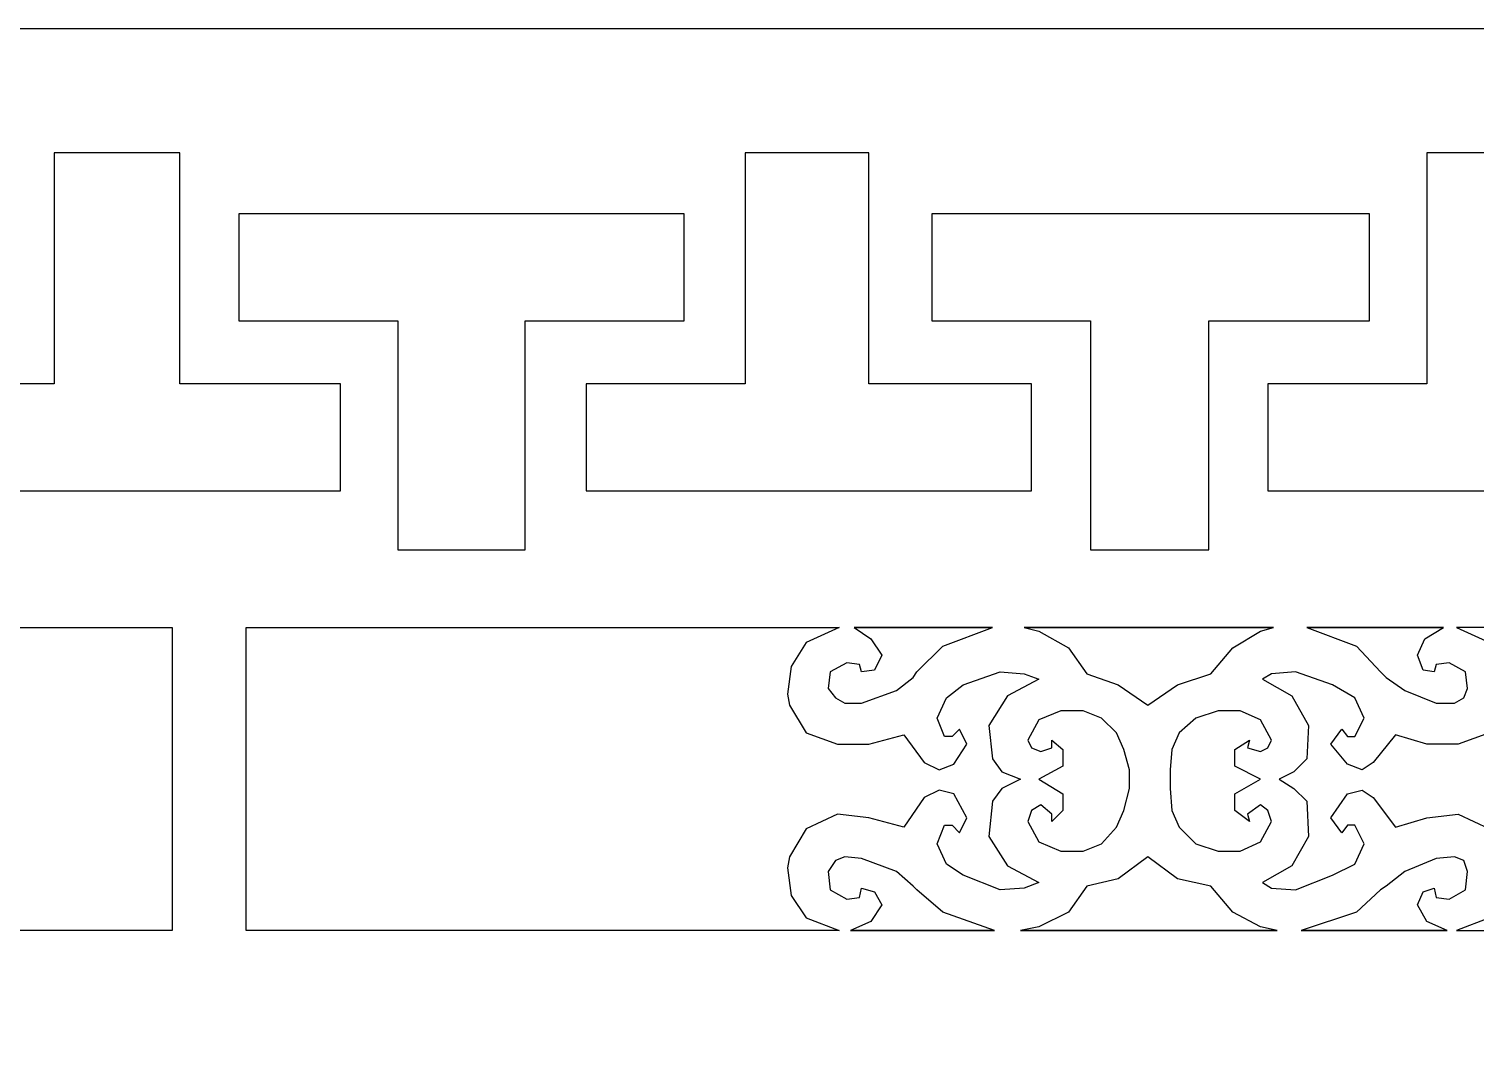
# Model space of a CAD drawing. Header units: centimetres. Extents: x -6.6 to 5.7, y -11.1 to 14.
# Drawn here: x -3.711 to 0.46, y 11.058 to 13.986 of the extents above; entities that cross this region are included whole.
import ezdxf

# ---------------------------------------------------------------- set-up
doc = ezdxf.new("R2010")
doc.units = ezdxf.units.CM
doc.header["$MEASUREMENT"] = 0

msp = doc.modelspace()

# ---------------------------------------------------------------- linework, layer by layer
at = {"color": 177}
for points, knots in [([(-6.63835, 13.98566), (-6.63835, 13.98566), (5.6716, 13.98566), (5.6716, 13.98566), (5.6716, 13.98566), (5.6716, 13.98566), (5.6716, 1.68635), (5.6716, 1.68635), (5.6716, 1.68635), (5.6716, 1.68635), (-6.63835, 1.68635), (-6.63835, 1.68635), (-6.63835, 1.68635), (-6.63835, 1.68635), (-6.63835, 13.98566), (-6.63835, 13.98566)], [0, 0, 0, 0, 0.2, 0.2, 0.2, 0.2, 0.4, 0.4, 0.4, 0.4, 0.6, 0.6, 0.6, 0.6, 1, 1, 1, 1]), ([(-3.27577, 13.6286), (-3.27577, 13.6286), (-3.27577, 12.9625), (-3.27577, 12.9625), (-3.27577, 12.9625), (-3.27577, 12.9625), (-2.81215, 12.9625), (-2.81215, 12.9625), (-2.81215, 12.9625), (-2.81215, 12.9625), (-2.81215, 12.65339), (-2.81215, 12.65339), (-2.81215, 12.65339), (-2.81215, 12.65339), (-4.10177, 12.65339), (-4.10177, 12.65339), (-4.10177, 12.65339), (-4.10177, 12.65339), (-4.10177, 12.9625), (-4.10177, 12.9625), (-4.10177, 12.9625), (-4.10177, 12.9625), (-3.63814, 12.9625), (-3.63814, 12.9625), (-3.63814, 12.9625), (-3.63814, 12.9625), (-3.63814, 13.6286), (-3.63814, 13.6286), (-3.63814, 13.6286), (-3.63814, 13.6286), (-3.27577, 13.6286), (-3.27577, 13.6286)], [0, 0, 0, 0, 0.1111111, 0.1111111, 0.1111111, 0.1111111, 0.2222222, 0.2222222, 0.2222222, 0.2222222, 0.3333333, 0.3333333, 0.3333333, 0.3333333, 0.4444444, 0.4444444, 0.4444444, 0.4444444, 0.5555556, 0.5555556, 0.5555556, 0.5555556, 0.6666667, 0.6666667, 0.6666667, 0.6666667, 0.7777778, 0.7777778, 0.7777778, 0.7777778, 1, 1, 1, 1]), ([(-1.28803, 13.6286), (-1.28803, 13.6286), (-1.28803, 12.9625), (-1.28803, 12.9625), (-1.28803, 12.9625), (-1.28803, 12.9625), (-0.81909, 12.9625), (-0.81909, 12.9625), (-0.81909, 12.9625), (-0.81909, 12.9625), (-0.81909, 12.65339), (-0.81909, 12.65339), (-0.81909, 12.65339), (-0.81909, 12.65339), (-2.10335, 12.65339), (-2.10335, 12.65339), (-2.10335, 12.65339), (-2.10335, 12.65339), (-2.10335, 12.9625), (-2.10335, 12.9625), (-2.10335, 12.9625), (-2.10335, 12.9625), (-1.64512, 12.9625), (-1.64512, 12.9625), (-1.64512, 12.9625), (-1.64512, 12.9625), (-1.64512, 13.6286), (-1.64512, 13.6286), (-1.64512, 13.6286), (-1.64512, 13.6286), (-1.28803, 13.6286), (-1.28803, 13.6286)], [0, 0, 0, 0, 0.1111111, 0.1111111, 0.1111111, 0.1111111, 0.2222222, 0.2222222, 0.2222222, 0.2222222, 0.3333333, 0.3333333, 0.3333333, 0.3333333, 0.4444444, 0.4444444, 0.4444444, 0.4444444, 0.5555556, 0.5555556, 0.5555556, 0.5555556, 0.6666667, 0.6666667, 0.6666667, 0.6666667, 0.7777778, 0.7777778, 0.7777778, 0.7777778, 1, 1, 1, 1]), ([(0.68373, 13.6286), (0.68373, 13.6286), (0.68373, 12.9625), (0.68373, 12.9625), (0.68373, 12.9625), (0.68373, 12.9625), (1.14731, 12.9625), (1.14731, 12.9625), (1.14731, 12.9625), (1.14731, 12.9625), (1.14731, 12.65339), (1.14731, 12.65339), (1.14731, 12.65339), (1.14731, 12.65339), (-0.13702, 12.65339), (-0.13702, 12.65339), (-0.13702, 12.65339), (-0.13702, 12.65339), (-0.13702, 12.9625), (-0.13702, 12.9625), (-0.13702, 12.9625), (-0.13702, 12.9625), (0.32132, 12.9625), (0.32132, 12.9625), (0.32132, 12.9625), (0.32132, 12.9625), (0.32132, 13.6286), (0.32132, 13.6286), (0.32132, 13.6286), (0.32132, 13.6286), (0.68373, 13.6286), (0.68373, 13.6286)], [0, 0, 0, 0, 0.1111111, 0.1111111, 0.1111111, 0.1111111, 0.2222222, 0.2222222, 0.2222222, 0.2222222, 0.3333333, 0.3333333, 0.3333333, 0.3333333, 0.4444444, 0.4444444, 0.4444444, 0.4444444, 0.5555556, 0.5555556, 0.5555556, 0.5555556, 0.6666667, 0.6666667, 0.6666667, 0.6666667, 0.7777778, 0.7777778, 0.7777778, 0.7777778, 1, 1, 1, 1]), ([(-2.64693, 12.4829), (-2.64693, 12.4829), (-2.64693, 13.14368), (-2.64693, 13.14368), (-2.64693, 13.14368), (-2.64693, 13.14368), (-3.10523, 13.14368), (-3.10523, 13.14368), (-3.10523, 13.14368), (-3.10523, 13.14368), (-3.10523, 13.45281), (-3.10523, 13.45281), (-3.10523, 13.45281), (-3.10523, 13.45281), (-1.82095, 13.45281), (-1.82095, 13.45281), (-1.82095, 13.45281), (-1.82095, 13.45281), (-1.82095, 13.14368), (-1.82095, 13.14368), (-1.82095, 13.14368), (-1.82095, 13.14368), (-2.27929, 13.14368), (-2.27929, 13.14368), (-2.27929, 13.14368), (-2.27929, 13.14368), (-2.27929, 12.4829), (-2.27929, 12.4829), (-2.27929, 12.4829), (-2.27929, 12.4829), (-2.64693, 12.4829), (-2.64693, 12.4829)], [0, 0, 0, 0, 0.1111111, 0.1111111, 0.1111111, 0.1111111, 0.2222222, 0.2222222, 0.2222222, 0.2222222, 0.3333333, 0.3333333, 0.3333333, 0.3333333, 0.4444444, 0.4444444, 0.4444444, 0.4444444, 0.5555556, 0.5555556, 0.5555556, 0.5555556, 0.6666667, 0.6666667, 0.6666667, 0.6666667, 0.7777778, 0.7777778, 0.7777778, 0.7777778, 1, 1, 1, 1]), ([(-0.64856, 12.4829), (-0.64856, 12.4829), (-0.64856, 13.14368), (-0.64856, 13.14368), (-0.64856, 13.14368), (-0.64856, 13.14368), (-1.10688, 13.14368), (-1.10688, 13.14368), (-1.10688, 13.14368), (-1.10688, 13.14368), (-1.10688, 13.45281), (-1.10688, 13.45281), (-1.10688, 13.45281), (-1.10688, 13.45281), (0.15611, 13.45281), (0.15611, 13.45281), (0.15611, 13.45281), (0.15611, 13.45281), (0.15611, 13.14368), (0.15611, 13.14368), (0.15611, 13.14368), (0.15611, 13.14368), (-0.30754, 13.14368), (-0.30754, 13.14368), (-0.30754, 13.14368), (-0.30754, 13.14368), (-0.30754, 12.4829), (-0.30754, 12.4829), (-0.30754, 12.4829), (-0.30754, 12.4829), (-0.64856, 12.4829), (-0.64856, 12.4829)], [0, 0, 0, 0, 0.1111111, 0.1111111, 0.1111111, 0.1111111, 0.2222222, 0.2222222, 0.2222222, 0.2222222, 0.3333333, 0.3333333, 0.3333333, 0.3333333, 0.4444444, 0.4444444, 0.4444444, 0.4444444, 0.5555556, 0.5555556, 0.5555556, 0.5555556, 0.6666667, 0.6666667, 0.6666667, 0.6666667, 0.7777778, 0.7777778, 0.7777778, 0.7777778, 1, 1, 1, 1]), ([(-3.29708, 11.38507), (-3.29708, 11.38507), (-3.29708, 12.25906), (-3.29708, 12.25906), (-3.29708, 12.25906), (-3.29708, 12.25906), (-4.90647, 12.25906), (-4.90647, 12.25906), (-4.90647, 12.25906), (-4.90647, 12.25906), (-4.90647, 10.6497), (-4.90647, 10.6497), (-4.90647, 10.6497), (-4.90647, 10.6497), (-4.03781, 10.6497), (-4.03781, 10.6497), (-4.03781, 10.6497), (-4.03781, 10.6497), (-4.03781, 11.38507), (-4.03781, 11.38507), (-4.03781, 11.38507), (-4.03781, 11.38507), (-3.29708, 11.38507), (-3.29708, 11.38507)], [0, 0, 0, 0, 0.1428571, 0.1428571, 0.1428571, 0.1428571, 0.2857143, 0.2857143, 0.2857143, 0.2857143, 0.4285714, 0.4285714, 0.4285714, 0.4285714, 0.5714286, 0.5714286, 0.5714286, 0.5714286, 0.7142857, 0.7142857, 0.7142857, 0.7142857, 1, 1, 1, 1]), ([(-1.37326, 12.25906), (-1.37326, 12.25906), (-3.08391, 12.25906), (-3.08391, 12.25906), (-3.08391, 12.25906), (-3.08391, 12.25906), (-3.08391, 11.38507), (-3.08391, 11.38507), (-3.08391, 11.38507), (-3.08391, 11.38507), (-1.37326, 11.38507), (-1.37326, 11.38507), (-1.37326, 11.38507), (-1.37326, 11.38507), (-1.46926, 11.42243), (-1.46926, 11.42243), (-1.46926, 11.42243), (-1.46926, 11.42243), (-1.51184, 11.48638), (-1.51184, 11.48638), (-1.51184, 11.48638), (-1.51184, 11.48638), (-1.52254, 11.56628), (-1.52254, 11.56628), (-1.52254, 11.56628), (-1.52254, 11.56628), (-1.51722, 11.59826), (-1.51722, 11.59826), (-1.51722, 11.59826), (-1.51722, 11.59826), (-1.46926, 11.67824), (-1.46926, 11.67824), (-1.46926, 11.67824), (-1.46926, 11.67824), (-1.37864, 11.72084), (-1.37864, 11.72084), (-1.37864, 11.72084), (-1.37864, 11.72084), (-1.28803, 11.71014), (-1.28803, 11.71014), (-1.28803, 11.71014), (-1.28803, 11.71014), (-1.18679, 11.68351), (-1.18679, 11.68351), (-1.18679, 11.68351), (-1.18679, 11.68351), (-1.12819, 11.76881), (-1.12819, 11.76881), (-1.12819, 11.76881), (-1.12819, 11.76881), (-1.08552, 11.79012), (-1.08552, 11.79012), (-1.08552, 11.79012), (-1.08552, 11.79012), (-1.04293, 11.77944), (-1.04293, 11.77944), (-1.04293, 11.77944), (-1.04293, 11.77944), (-1.00563, 11.71014), (-1.00563, 11.71014), (-1.00563, 11.71014), (-1.00563, 11.71014), (-1.02694, 11.66754), (-1.02694, 11.66754), (-1.02694, 11.66754), (-1.02694, 11.66754), (-1.04822, 11.68884), (-1.04822, 11.68884), (-1.04822, 11.68884), (-1.04822, 11.68884), (-1.06954, 11.68884), (-1.06954, 11.68884), (-1.06954, 11.68884), (-1.06954, 11.68884), (-1.09087, 11.63558), (-1.09087, 11.63558), (-1.09087, 11.63558), (-1.09087, 11.63558), (-1.06424, 11.57698), (-1.06424, 11.57698), (-1.06424, 11.57698), (-1.06424, 11.57698), (-1.0163, 11.54498), (-1.0163, 11.54498), (-1.0163, 11.54498), (-1.0163, 11.54498), (-0.90973, 11.50236), (-0.90973, 11.50236), (-0.90973, 11.50236), (-0.90973, 11.50236), (-0.84039, 11.50768), (-0.84039, 11.50768), (-0.84039, 11.50768), (-0.84039, 11.50768), (-0.79781, 11.52364), (-0.79781, 11.52364), (-0.79781, 11.52364), (-0.79781, 11.52364), (-0.88839, 11.57164), (-0.88839, 11.57164), (-0.88839, 11.57164), (-0.88839, 11.57164), (-0.94165, 11.65692), (-0.94165, 11.65692), (-0.94165, 11.65692), (-0.94165, 11.65692), (-0.93101, 11.75814), (-0.93101, 11.75814), (-0.93101, 11.75814), (-0.93101, 11.75814), (-0.90436, 11.79545), (-0.90436, 11.79545), (-0.90436, 11.79545), (-0.90436, 11.79545), (-0.85107, 11.82212), (-0.85107, 11.82212), (-0.85107, 11.82212), (-0.85107, 11.82212), (-0.90436, 11.8434), (-0.90436, 11.8434), (-0.90436, 11.8434), (-0.90436, 11.8434), (-0.93101, 11.88069), (-0.93101, 11.88069), (-0.93101, 11.88069), (-0.93101, 11.88069), (-0.94165, 11.9766), (-0.94165, 11.9766), (-0.94165, 11.9766), (-0.94165, 11.9766), (-0.88839, 12.06187), (-0.88839, 12.06187), (-0.88839, 12.06187), (-0.88839, 12.06187), (-0.79781, 12.10985), (-0.79781, 12.10985), (-0.79781, 12.10985), (-0.79781, 12.10985), (-0.84039, 12.12582), (-0.84039, 12.12582), (-0.84039, 12.12582), (-0.84039, 12.12582), (-0.90973, 12.13117), (-0.90973, 12.13117), (-0.90973, 12.13117), (-0.90973, 12.13117), (-1.0163, 12.09387), (-1.0163, 12.09387), (-1.0163, 12.09387), (-1.0163, 12.09387), (-1.06424, 12.05658), (-1.06424, 12.05658), (-1.06424, 12.05658), (-1.06424, 12.05658), (-1.09087, 11.99793), (-1.09087, 11.99793), (-1.09087, 11.99793), (-1.09087, 11.99793), (-1.06954, 11.94464), (-1.06954, 11.94464), (-1.06954, 11.94464), (-1.06954, 11.94464), (-1.04822, 11.94464), (-1.04822, 11.94464), (-1.04822, 11.94464), (-1.04822, 11.94464), (-1.02694, 11.96594), (-1.02694, 11.96594), (-1.02694, 11.96594), (-1.02694, 11.96594), (-1.00563, 11.92331), (-1.00563, 11.92331), (-1.00563, 11.92331), (-1.00563, 11.92331), (-1.04293, 11.86473), (-1.04293, 11.86473), (-1.04293, 11.86473), (-1.04293, 11.86473), (-1.08552, 11.84871), (-1.08552, 11.84871), (-1.08552, 11.84871), (-1.08552, 11.84871), (-1.12819, 11.87007), (-1.12819, 11.87007), (-1.12819, 11.87007), (-1.12819, 11.87007), (-1.18679, 11.94997), (-1.18679, 11.94997), (-1.18679, 11.94997), (-1.18679, 11.94997), (-1.28803, 11.92331), (-1.28803, 11.92331), (-1.28803, 11.92331), (-1.28803, 11.92331), (-1.37864, 11.92331), (-1.37864, 11.92331), (-1.37864, 11.92331), (-1.37864, 11.92331), (-1.46926, 11.95532), (-1.46926, 11.95532), (-1.46926, 11.95532), (-1.46926, 11.95532), (-1.51722, 12.03525), (-1.51722, 12.03525), (-1.51722, 12.03525), (-1.51722, 12.03525), (-1.52254, 12.0672), (-1.52254, 12.0672), (-1.52254, 12.0672), (-1.52254, 12.0672), (-1.51184, 12.14717), (-1.51184, 12.14717), (-1.51184, 12.14717), (-1.51184, 12.14717), (-1.46926, 12.2164), (-1.46926, 12.2164), (-1.46926, 12.2164), (-1.46926, 12.2164), (-1.37326, 12.25906), (-1.37326, 12.25906)], [0, 0, 0, 0, 0.0178571, 0.0178571, 0.0178571, 0.0178571, 0.0357143, 0.0357143, 0.0357143, 0.0357143, 0.0535714, 0.0535714, 0.0535714, 0.0535714, 0.0714286, 0.0714286, 0.0714286, 0.0714286, 0.0892857, 0.0892857, 0.0892857, 0.0892857, 0.1071429, 0.1071429, 0.1071429, 0.1071429, 0.125, 0.125, 0.125, 0.125, 0.1428571, 0.1428571, 0.1428571, 0.1428571, 0.1607143, 0.1607143, 0.1607143, 0.1607143, 0.1785714, 0.1785714, 0.1785714, 0.1785714, 0.1964286, 0.1964286, 0.1964286, 0.1964286, 0.2142857, 0.2142857, 0.2142857, 0.2142857, 0.2321429, 0.2321429, 0.2321429, 0.2321429, 0.25, 0.25, 0.25, 0.25, 0.2678571, 0.2678571, 0.2678571, 0.2678571, 0.2857143, 0.2857143, 0.2857143, 0.2857143, 0.3035714, 0.3035714, 0.3035714, 0.3035714, 0.3214286, 0.3214286, 0.3214286, 0.3214286, 0.3392857, 0.3392857, 0.3392857, 0.3392857, 0.3571429, 0.3571429, 0.3571429, 0.3571429, 0.375, 0.375, 0.375, 0.375, 0.3928571, 0.3928571, 0.3928571, 0.3928571, 0.4107143, 0.4107143, 0.4107143, 0.4107143, 0.4285714, 0.4285714, 0.4285714, 0.4285714, 0.4464286, 0.4464286, 0.4464286, 0.4464286, 0.4642857, 0.4642857, 0.4642857, 0.4642857, 0.4821429, 0.4821429, 0.4821429, 0.4821429, 0.5, 0.5, 0.5, 0.5, 0.5178571, 0.5178571, 0.5178571, 0.5178571, 0.5357143, 0.5357143, 0.5357143, 0.5357143, 0.5535714, 0.5535714, 0.5535714, 0.5535714, 0.5714286, 0.5714286, 0.5714286, 0.5714286, 0.5892857, 0.5892857, 0.5892857, 0.5892857, 0.6071429, 0.6071429, 0.6071429, 0.6071429, 0.625, 0.625, 0.625, 0.625, 0.6428571, 0.6428571, 0.6428571, 0.6428571, 0.6607143, 0.6607143, 0.6607143, 0.6607143, 0.6785714, 0.6785714, 0.6785714, 0.6785714, 0.6964286, 0.6964286, 0.6964286, 0.6964286, 0.7142857, 0.7142857, 0.7142857, 0.7142857, 0.7321429, 0.7321429, 0.7321429, 0.7321429, 0.75, 0.75, 0.75, 0.75, 0.7678571, 0.7678571, 0.7678571, 0.7678571, 0.7857143, 0.7857143, 0.7857143, 0.7857143, 0.8035714, 0.8035714, 0.8035714, 0.8035714, 0.8214286, 0.8214286, 0.8214286, 0.8214286, 0.8392857, 0.8392857, 0.8392857, 0.8392857, 0.8571429, 0.8571429, 0.8571429, 0.8571429, 0.875, 0.875, 0.875, 0.875, 0.8928571, 0.8928571, 0.8928571, 0.8928571, 0.9107143, 0.9107143, 0.9107143, 0.9107143, 0.9285714, 0.9285714, 0.9285714, 0.9285714, 0.9464286, 0.9464286, 0.9464286, 0.9464286, 0.9642857, 0.9642857, 0.9642857, 0.9642857, 1, 1, 1, 1]), ([(-0.93101, 12.25906), (-0.93101, 12.25906), (-1.07491, 12.20573), (-1.07491, 12.20573), (-1.07491, 12.20573), (-1.07491, 12.20573), (-1.14955, 12.13117), (-1.14955, 12.13117), (-1.14955, 12.13117), (-1.14955, 12.13117), (-1.16015, 12.11517), (-1.16015, 12.11517), (-1.16015, 12.11517), (-1.16015, 12.11517), (-1.20812, 12.07785), (-1.20812, 12.07785), (-1.20812, 12.07785), (-1.20812, 12.07785), (-1.30938, 12.04062), (-1.30938, 12.04062), (-1.30938, 12.04062), (-1.30938, 12.04062), (-1.35735, 12.04062), (-1.35735, 12.04062), (-1.35735, 12.04062), (-1.35735, 12.04062), (-1.38393, 12.05658), (-1.38393, 12.05658), (-1.38393, 12.05658), (-1.38393, 12.05658), (-1.40529, 12.08322), (-1.40529, 12.08322), (-1.40529, 12.08322), (-1.40529, 12.08322), (-1.39994, 12.13117), (-1.39994, 12.13117), (-1.39994, 12.13117), (-1.39994, 12.13117), (-1.35197, 12.15779), (-1.35197, 12.15779), (-1.35197, 12.15779), (-1.35197, 12.15779), (-1.31468, 12.15247), (-1.31468, 12.15247), (-1.31468, 12.15247), (-1.31468, 12.15247), (-1.30938, 12.13117), (-1.30938, 12.13117), (-1.30938, 12.13117), (-1.30938, 12.13117), (-1.27207, 12.13651), (-1.27207, 12.13651), (-1.27207, 12.13651), (-1.27207, 12.13651), (-1.25077, 12.17916), (-1.25077, 12.17916), (-1.25077, 12.17916), (-1.25077, 12.17916), (-1.28273, 12.22708), (-1.28273, 12.22708), (-1.28273, 12.22708), (-1.28273, 12.22708), (-1.33068, 12.25906), (-1.33068, 12.25906), (-1.33068, 12.25906), (-1.33068, 12.25906), (-0.93101, 12.25906), (-0.93101, 12.25906)], [0, 0, 0, 0, 0.0555556, 0.0555556, 0.0555556, 0.0555556, 0.1111111, 0.1111111, 0.1111111, 0.1111111, 0.1666667, 0.1666667, 0.1666667, 0.1666667, 0.2222222, 0.2222222, 0.2222222, 0.2222222, 0.2777778, 0.2777778, 0.2777778, 0.2777778, 0.3333333, 0.3333333, 0.3333333, 0.3333333, 0.3888889, 0.3888889, 0.3888889, 0.3888889, 0.4444444, 0.4444444, 0.4444444, 0.4444444, 0.5, 0.5, 0.5, 0.5, 0.5555556, 0.5555556, 0.5555556, 0.5555556, 0.6111111, 0.6111111, 0.6111111, 0.6111111, 0.6666667, 0.6666667, 0.6666667, 0.6666667, 0.7222222, 0.7222222, 0.7222222, 0.7222222, 0.7777778, 0.7777778, 0.7777778, 0.7777778, 0.8333333, 0.8333333, 0.8333333, 0.8333333, 0.8888889, 0.8888889, 0.8888889, 0.8888889, 1, 1, 1, 1]), ([(-1.33068, 12.25906), (-1.33068, 12.25906), (-0.93101, 12.25906), (-0.93101, 12.25906), (-0.93101, 12.25906), (-0.93101, 12.25906), (-1.33068, 12.25906), (-1.33068, 12.25906)], [0, 0, 0, 0, 0.3333333, 0.3333333, 0.3333333, 0.3333333, 1, 1, 1, 1]), ([(-0.12103, 12.25906), (-0.12103, 12.25906), (-0.15828, 12.2484), (-0.15828, 12.2484), (-0.15828, 12.2484), (-0.15828, 12.2484), (-0.23824, 12.20049), (-0.23824, 12.20049), (-0.23824, 12.20049), (-0.23824, 12.20049), (-0.30219, 12.12582), (-0.30219, 12.12582), (-0.30219, 12.12582), (-0.30219, 12.12582), (-0.39814, 12.09387), (-0.39814, 12.09387), (-0.39814, 12.09387), (-0.39814, 12.09387), (-0.48338, 12.03525), (-0.48338, 12.03525), (-0.48338, 12.03525), (-0.48338, 12.03525), (-0.56862, 12.09387), (-0.56862, 12.09387), (-0.56862, 12.09387), (-0.56862, 12.09387), (-0.65921, 12.12582), (-0.65921, 12.12582), (-0.65921, 12.12582), (-0.65921, 12.12582), (-0.71253, 12.20049), (-0.71253, 12.20049), (-0.71253, 12.20049), (-0.71253, 12.20049), (-0.79781, 12.2484), (-0.79781, 12.2484), (-0.79781, 12.2484), (-0.79781, 12.2484), (-0.84039, 12.25906), (-0.84039, 12.25906), (-0.84039, 12.25906), (-0.84039, 12.25906), (-0.12103, 12.25906), (-0.12103, 12.25906)], [0, 0, 0, 0, 0.0833333, 0.0833333, 0.0833333, 0.0833333, 0.1666667, 0.1666667, 0.1666667, 0.1666667, 0.25, 0.25, 0.25, 0.25, 0.3333333, 0.3333333, 0.3333333, 0.3333333, 0.4166667, 0.4166667, 0.4166667, 0.4166667, 0.5, 0.5, 0.5, 0.5, 0.5833333, 0.5833333, 0.5833333, 0.5833333, 0.6666667, 0.6666667, 0.6666667, 0.6666667, 0.75, 0.75, 0.75, 0.75, 0.8333333, 0.8333333, 0.8333333, 0.8333333, 1, 1, 1, 1]), ([(-0.84039, 12.25906), (-0.84039, 12.25906), (-0.12103, 12.25906), (-0.12103, 12.25906), (-0.12103, 12.25906), (-0.12103, 12.25906), (-0.84039, 12.25906), (-0.84039, 12.25906)], [0, 0, 0, 0, 0.3333333, 0.3333333, 0.3333333, 0.3333333, 1, 1, 1, 1]), ([(0.40658, 12.25906), (0.40658, 12.25906), (2.1225, 12.25906), (2.1225, 12.25906), (2.1225, 12.25906), (2.1225, 12.25906), (2.1225, 11.38507), (2.1225, 11.38507), (2.1225, 11.38507), (2.1225, 11.38507), (0.40658, 11.38507), (0.40658, 11.38507), (0.40658, 11.38507), (0.40658, 11.38507), (0.50245, 11.42243), (0.50245, 11.42243), (0.50245, 11.42243), (0.50245, 11.42243), (0.56111, 11.48638), (0.56111, 11.48638), (0.56111, 11.48638), (0.56111, 11.48638), (0.56643, 11.56628), (0.56643, 11.56628), (0.56643, 11.56628), (0.56643, 11.56628), (0.56111, 11.59826), (0.56111, 11.59826), (0.56111, 11.59826), (0.56111, 11.59826), (0.50245, 11.67824), (0.50245, 11.67824), (0.50245, 11.67824), (0.50245, 11.67824), (0.41187, 11.72084), (0.41187, 11.72084), (0.41187, 11.72084), (0.41187, 11.72084), (0.32132, 11.71014), (0.32132, 11.71014), (0.32132, 11.71014), (0.32132, 11.71014), (0.23069, 11.68351), (0.23069, 11.68351), (0.23069, 11.68351), (0.23069, 11.68351), (0.16676, 11.76881), (0.16676, 11.76881), (0.16676, 11.76881), (0.16676, 11.76881), (0.13475, 11.79012), (0.13475, 11.79012), (0.13475, 11.79012), (0.13475, 11.79012), (0.09213, 11.77944), (0.09213, 11.77944), (0.09213, 11.77944), (0.09213, 11.77944), (0.04422, 11.71014), (0.04422, 11.71014), (0.04422, 11.71014), (0.04422, 11.71014), (0.07614, 11.66754), (0.07614, 11.66754), (0.07614, 11.66754), (0.07614, 11.66754), (0.09213, 11.68884), (0.09213, 11.68884), (0.09213, 11.68884), (0.09213, 11.68884), (0.11343, 11.68884), (0.11343, 11.68884), (0.11343, 11.68884), (0.11343, 11.68884), (0.14013, 11.63558), (0.14013, 11.63558), (0.14013, 11.63558), (0.14013, 11.63558), (0.11343, 11.57698), (0.11343, 11.57698), (0.11343, 11.57698), (0.11343, 11.57698), (0.04952, 11.54498), (0.04952, 11.54498), (0.04952, 11.54498), (0.04952, 11.54498), (-0.05705, 11.50236), (-0.05705, 11.50236), (-0.05705, 11.50236), (-0.05705, 11.50236), (-0.12632, 11.50768), (-0.12632, 11.50768), (-0.12632, 11.50768), (-0.12632, 11.50768), (-0.15301, 11.52364), (-0.15301, 11.52364), (-0.15301, 11.52364), (-0.15301, 11.52364), (-0.0677, 11.57164), (-0.0677, 11.57164), (-0.0677, 11.57164), (-0.0677, 11.57164), (-0.01978, 11.65692), (-0.01978, 11.65692), (-0.01978, 11.65692), (-0.01978, 11.65692), (-0.0251, 11.75814), (-0.0251, 11.75814), (-0.0251, 11.75814), (-0.0251, 11.75814), (-0.06243, 11.79545), (-0.06243, 11.79545), (-0.06243, 11.79545), (-0.06243, 11.79545), (-0.10504, 11.82212), (-0.10504, 11.82212), (-0.10504, 11.82212), (-0.10504, 11.82212), (-0.06243, 11.8434), (-0.06243, 11.8434), (-0.06243, 11.8434), (-0.06243, 11.8434), (-0.0251, 11.88069), (-0.0251, 11.88069), (-0.0251, 11.88069), (-0.0251, 11.88069), (-0.01978, 11.9766), (-0.01978, 11.9766), (-0.01978, 11.9766), (-0.01978, 11.9766), (-0.0677, 12.06187), (-0.0677, 12.06187), (-0.0677, 12.06187), (-0.0677, 12.06187), (-0.15301, 12.10985), (-0.15301, 12.10985), (-0.15301, 12.10985), (-0.15301, 12.10985), (-0.12632, 12.12582), (-0.12632, 12.12582), (-0.12632, 12.12582), (-0.12632, 12.12582), (-0.05705, 12.13117), (-0.05705, 12.13117), (-0.05705, 12.13117), (-0.05705, 12.13117), (0.04952, 12.09387), (0.04952, 12.09387), (0.04952, 12.09387), (0.04952, 12.09387), (0.11343, 12.05658), (0.11343, 12.05658), (0.11343, 12.05658), (0.11343, 12.05658), (0.14013, 11.99793), (0.14013, 11.99793), (0.14013, 11.99793), (0.14013, 11.99793), (0.11343, 11.94464), (0.11343, 11.94464), (0.11343, 11.94464), (0.11343, 11.94464), (0.09213, 11.94464), (0.09213, 11.94464), (0.09213, 11.94464), (0.09213, 11.94464), (0.07614, 11.96594), (0.07614, 11.96594), (0.07614, 11.96594), (0.07614, 11.96594), (0.04422, 11.92331), (0.04422, 11.92331), (0.04422, 11.92331), (0.04422, 11.92331), (0.09213, 11.86473), (0.09213, 11.86473), (0.09213, 11.86473), (0.09213, 11.86473), (0.13475, 11.84871), (0.13475, 11.84871), (0.13475, 11.84871), (0.13475, 11.84871), (0.16676, 11.87007), (0.16676, 11.87007), (0.16676, 11.87007), (0.16676, 11.87007), (0.23069, 11.94997), (0.23069, 11.94997), (0.23069, 11.94997), (0.23069, 11.94997), (0.32132, 11.92331), (0.32132, 11.92331), (0.32132, 11.92331), (0.32132, 11.92331), (0.41187, 11.92331), (0.41187, 11.92331), (0.41187, 11.92331), (0.41187, 11.92331), (0.50245, 11.95532), (0.50245, 11.95532), (0.50245, 11.95532), (0.50245, 11.95532), (0.56111, 12.04062), (0.56111, 12.04062), (0.56111, 12.04062), (0.56111, 12.04062), (0.56643, 12.0672), (0.56643, 12.0672), (0.56643, 12.0672), (0.56643, 12.0672), (0.56111, 12.14717), (0.56111, 12.14717), (0.56111, 12.14717), (0.56111, 12.14717), (0.50245, 12.2164), (0.50245, 12.2164), (0.50245, 12.2164), (0.50245, 12.2164), (0.40658, 12.25906), (0.40658, 12.25906)], [0, 0, 0, 0, 0.0178571, 0.0178571, 0.0178571, 0.0178571, 0.0357143, 0.0357143, 0.0357143, 0.0357143, 0.0535714, 0.0535714, 0.0535714, 0.0535714, 0.0714286, 0.0714286, 0.0714286, 0.0714286, 0.0892857, 0.0892857, 0.0892857, 0.0892857, 0.1071429, 0.1071429, 0.1071429, 0.1071429, 0.125, 0.125, 0.125, 0.125, 0.1428571, 0.1428571, 0.1428571, 0.1428571, 0.1607143, 0.1607143, 0.1607143, 0.1607143, 0.1785714, 0.1785714, 0.1785714, 0.1785714, 0.1964286, 0.1964286, 0.1964286, 0.1964286, 0.2142857, 0.2142857, 0.2142857, 0.2142857, 0.2321429, 0.2321429, 0.2321429, 0.2321429, 0.25, 0.25, 0.25, 0.25, 0.2678571, 0.2678571, 0.2678571, 0.2678571, 0.2857143, 0.2857143, 0.2857143, 0.2857143, 0.3035714, 0.3035714, 0.3035714, 0.3035714, 0.3214286, 0.3214286, 0.3214286, 0.3214286, 0.3392857, 0.3392857, 0.3392857, 0.3392857, 0.3571429, 0.3571429, 0.3571429, 0.3571429, 0.375, 0.375, 0.375, 0.375, 0.3928571, 0.3928571, 0.3928571, 0.3928571, 0.4107143, 0.4107143, 0.4107143, 0.4107143, 0.4285714, 0.4285714, 0.4285714, 0.4285714, 0.4464286, 0.4464286, 0.4464286, 0.4464286, 0.4642857, 0.4642857, 0.4642857, 0.4642857, 0.4821429, 0.4821429, 0.4821429, 0.4821429, 0.5, 0.5, 0.5, 0.5, 0.5178571, 0.5178571, 0.5178571, 0.5178571, 0.5357143, 0.5357143, 0.5357143, 0.5357143, 0.5535714, 0.5535714, 0.5535714, 0.5535714, 0.5714286, 0.5714286, 0.5714286, 0.5714286, 0.5892857, 0.5892857, 0.5892857, 0.5892857, 0.6071429, 0.6071429, 0.6071429, 0.6071429, 0.625, 0.625, 0.625, 0.625, 0.6428571, 0.6428571, 0.6428571, 0.6428571, 0.6607143, 0.6607143, 0.6607143, 0.6607143, 0.6785714, 0.6785714, 0.6785714, 0.6785714, 0.6964286, 0.6964286, 0.6964286, 0.6964286, 0.7142857, 0.7142857, 0.7142857, 0.7142857, 0.7321429, 0.7321429, 0.7321429, 0.7321429, 0.75, 0.75, 0.75, 0.75, 0.7678571, 0.7678571, 0.7678571, 0.7678571, 0.7857143, 0.7857143, 0.7857143, 0.7857143, 0.8035714, 0.8035714, 0.8035714, 0.8035714, 0.8214286, 0.8214286, 0.8214286, 0.8214286, 0.8392857, 0.8392857, 0.8392857, 0.8392857, 0.8571429, 0.8571429, 0.8571429, 0.8571429, 0.875, 0.875, 0.875, 0.875, 0.8928571, 0.8928571, 0.8928571, 0.8928571, 0.9107143, 0.9107143, 0.9107143, 0.9107143, 0.9285714, 0.9285714, 0.9285714, 0.9285714, 0.9464286, 0.9464286, 0.9464286, 0.9464286, 0.9642857, 0.9642857, 0.9642857, 0.9642857, 1, 1, 1, 1]), ([(0.36927, 12.25906), (0.36927, 12.25906), (0.31597, 12.22708), (0.31597, 12.22708), (0.31597, 12.22708), (0.31597, 12.22708), (0.29467, 12.17916), (0.29467, 12.17916), (0.29467, 12.17916), (0.29467, 12.17916), (0.31063, 12.13651), (0.31063, 12.13651), (0.31063, 12.13651), (0.31063, 12.13651), (0.34265, 12.13117), (0.34265, 12.13117), (0.34265, 12.13117), (0.34265, 12.13117), (0.34793, 12.15247), (0.34793, 12.15247), (0.34793, 12.15247), (0.34793, 12.15247), (0.38522, 12.15779), (0.38522, 12.15779), (0.38522, 12.15779), (0.38522, 12.15779), (0.43322, 12.13117), (0.43322, 12.13117), (0.43322, 12.13117), (0.43322, 12.13117), (0.43853, 12.08322), (0.43853, 12.08322), (0.43853, 12.08322), (0.43853, 12.08322), (0.42789, 12.05658), (0.42789, 12.05658), (0.42789, 12.05658), (0.42789, 12.05658), (0.40126, 12.04062), (0.40126, 12.04062), (0.40126, 12.04062), (0.40126, 12.04062), (0.34793, 12.04062), (0.34793, 12.04062), (0.34793, 12.04062), (0.34793, 12.04062), (0.25736, 12.07785), (0.25736, 12.07785), (0.25736, 12.07785), (0.25736, 12.07785), (0.20404, 12.11517), (0.20404, 12.11517), (0.20404, 12.11517), (0.20404, 12.11517), (0.18808, 12.13117), (0.18808, 12.13117), (0.18808, 12.13117), (0.18808, 12.13117), (0.11882, 12.20573), (0.11882, 12.20573), (0.11882, 12.20573), (0.11882, 12.20573), (-0.0251, 12.25906), (-0.0251, 12.25906), (-0.0251, 12.25906), (-0.0251, 12.25906), (0.36927, 12.25906), (0.36927, 12.25906)], [0, 0, 0, 0, 0.0555556, 0.0555556, 0.0555556, 0.0555556, 0.1111111, 0.1111111, 0.1111111, 0.1111111, 0.1666667, 0.1666667, 0.1666667, 0.1666667, 0.2222222, 0.2222222, 0.2222222, 0.2222222, 0.2777778, 0.2777778, 0.2777778, 0.2777778, 0.3333333, 0.3333333, 0.3333333, 0.3333333, 0.3888889, 0.3888889, 0.3888889, 0.3888889, 0.4444444, 0.4444444, 0.4444444, 0.4444444, 0.5, 0.5, 0.5, 0.5, 0.5555556, 0.5555556, 0.5555556, 0.5555556, 0.6111111, 0.6111111, 0.6111111, 0.6111111, 0.6666667, 0.6666667, 0.6666667, 0.6666667, 0.7222222, 0.7222222, 0.7222222, 0.7222222, 0.7777778, 0.7777778, 0.7777778, 0.7777778, 0.8333333, 0.8333333, 0.8333333, 0.8333333, 0.8888889, 0.8888889, 0.8888889, 0.8888889, 1, 1, 1, 1]), ([(-0.0251, 12.25906), (-0.0251, 12.25906), (0.36927, 12.25906), (0.36927, 12.25906), (0.36927, 12.25906), (0.36927, 12.25906), (-0.0251, 12.25906), (-0.0251, 12.25906)], [0, 0, 0, 0, 0.3333333, 0.3333333, 0.3333333, 0.3333333, 1, 1, 1, 1]), ([(-0.53668, 11.82212), (-0.53668, 11.82212), (-0.53668, 11.81674), (-0.53668, 11.81674), (-0.53668, 11.81674), (-0.53668, 11.81674), (-0.53668, 11.80078), (-0.53668, 11.80078), (-0.53668, 11.80078), (-0.53668, 11.80078), (-0.53668, 11.79545), (-0.53668, 11.79545), (-0.53668, 11.79545), (-0.53668, 11.79545), (-0.55266, 11.73151), (-0.55266, 11.73151), (-0.55266, 11.73151), (-0.55266, 11.73151), (-0.57401, 11.68351), (-0.57401, 11.68351), (-0.57401, 11.68351), (-0.57401, 11.68351), (-0.61659, 11.63558), (-0.61659, 11.63558), (-0.61659, 11.63558), (-0.61659, 11.63558), (-0.66991, 11.6143), (-0.66991, 11.6143), (-0.66991, 11.6143), (-0.66991, 11.6143), (-0.73388, 11.6143), (-0.73388, 11.6143), (-0.73388, 11.6143), (-0.73388, 11.6143), (-0.79781, 11.64088), (-0.79781, 11.64088), (-0.79781, 11.64088), (-0.79781, 11.64088), (-0.8298, 11.69956), (-0.8298, 11.69956), (-0.8298, 11.69956), (-0.8298, 11.69956), (-0.81909, 11.73151), (-0.81909, 11.73151), (-0.81909, 11.73151), (-0.81909, 11.73151), (-0.7925, 11.74746), (-0.7925, 11.74746), (-0.7925, 11.74746), (-0.7925, 11.74746), (-0.7605, 11.72084), (-0.7605, 11.72084), (-0.7605, 11.72084), (-0.7605, 11.72084), (-0.7605, 11.69956), (-0.7605, 11.69956), (-0.7605, 11.69956), (-0.7605, 11.69956), (-0.72848, 11.73151), (-0.72848, 11.73151), (-0.72848, 11.73151), (-0.72848, 11.73151), (-0.72848, 11.77944), (-0.72848, 11.77944), (-0.72848, 11.77944), (-0.72848, 11.77944), (-0.79781, 11.82212), (-0.79781, 11.82212), (-0.79781, 11.82212), (-0.79781, 11.82212), (-0.72848, 11.85939), (-0.72848, 11.85939), (-0.72848, 11.85939), (-0.72848, 11.85939), (-0.72848, 11.90734), (-0.72848, 11.90734), (-0.72848, 11.90734), (-0.72848, 11.90734), (-0.7605, 11.93397), (-0.7605, 11.93397), (-0.7605, 11.93397), (-0.7605, 11.93397), (-0.7605, 11.91268), (-0.7605, 11.91268), (-0.7605, 11.91268), (-0.7605, 11.91268), (-0.7925, 11.90205), (-0.7925, 11.90205), (-0.7925, 11.90205), (-0.7925, 11.90205), (-0.81909, 11.91268), (-0.81909, 11.91268), (-0.81909, 11.91268), (-0.81909, 11.91268), (-0.8298, 11.93397), (-0.8298, 11.93397), (-0.8298, 11.93397), (-0.8298, 11.93397), (-0.79781, 11.99263), (-0.79781, 11.99263), (-0.79781, 11.99263), (-0.79781, 11.99263), (-0.73388, 12.01929), (-0.73388, 12.01929), (-0.73388, 12.01929), (-0.73388, 12.01929), (-0.66991, 12.01929), (-0.66991, 12.01929), (-0.66991, 12.01929), (-0.66991, 12.01929), (-0.61659, 11.99793), (-0.61659, 11.99793), (-0.61659, 11.99793), (-0.61659, 11.99793), (-0.57401, 11.95532), (-0.57401, 11.95532), (-0.57401, 11.95532), (-0.57401, 11.95532), (-0.55266, 11.90734), (-0.55266, 11.90734), (-0.55266, 11.90734), (-0.55266, 11.90734), (-0.53668, 11.84871), (-0.53668, 11.84871), (-0.53668, 11.84871), (-0.53668, 11.84871), (-0.53668, 11.83807), (-0.53668, 11.83807), (-0.53668, 11.83807), (-0.53668, 11.83807), (-0.53668, 11.82212), (-0.53668, 11.82212)], [0, 0, 0, 0, 0.0294118, 0.0294118, 0.0294118, 0.0294118, 0.0588235, 0.0588235, 0.0588235, 0.0588235, 0.0882353, 0.0882353, 0.0882353, 0.0882353, 0.1176471, 0.1176471, 0.1176471, 0.1176471, 0.1470588, 0.1470588, 0.1470588, 0.1470588, 0.1764706, 0.1764706, 0.1764706, 0.1764706, 0.2058824, 0.2058824, 0.2058824, 0.2058824, 0.2352941, 0.2352941, 0.2352941, 0.2352941, 0.2647059, 0.2647059, 0.2647059, 0.2647059, 0.2941176, 0.2941176, 0.2941176, 0.2941176, 0.3235294, 0.3235294, 0.3235294, 0.3235294, 0.3529412, 0.3529412, 0.3529412, 0.3529412, 0.3823529, 0.3823529, 0.3823529, 0.3823529, 0.4117647, 0.4117647, 0.4117647, 0.4117647, 0.4411765, 0.4411765, 0.4411765, 0.4411765, 0.4705882, 0.4705882, 0.4705882, 0.4705882, 0.5, 0.5, 0.5, 0.5, 0.5294118, 0.5294118, 0.5294118, 0.5294118, 0.5588235, 0.5588235, 0.5588235, 0.5588235, 0.5882353, 0.5882353, 0.5882353, 0.5882353, 0.6176471, 0.6176471, 0.6176471, 0.6176471, 0.6470588, 0.6470588, 0.6470588, 0.6470588, 0.6764706, 0.6764706, 0.6764706, 0.6764706, 0.7058824, 0.7058824, 0.7058824, 0.7058824, 0.7352941, 0.7352941, 0.7352941, 0.7352941, 0.7647059, 0.7647059, 0.7647059, 0.7647059, 0.7941176, 0.7941176, 0.7941176, 0.7941176, 0.8235294, 0.8235294, 0.8235294, 0.8235294, 0.8529412, 0.8529412, 0.8529412, 0.8529412, 0.8823529, 0.8823529, 0.8823529, 0.8823529, 0.9117647, 0.9117647, 0.9117647, 0.9117647, 0.9411765, 0.9411765, 0.9411765, 0.9411765, 1, 1, 1, 1]), ([(-0.41941, 11.83807), (-0.41941, 11.83807), (-0.41941, 11.84871), (-0.41941, 11.84871), (-0.41941, 11.84871), (-0.41941, 11.84871), (-0.4141, 11.90734), (-0.4141, 11.90734), (-0.4141, 11.90734), (-0.4141, 11.90734), (-0.39281, 11.95532), (-0.39281, 11.95532), (-0.39281, 11.95532), (-0.39281, 11.95532), (-0.34486, 11.99793), (-0.34486, 11.99793), (-0.34486, 11.99793), (-0.34486, 11.99793), (-0.28086, 12.01929), (-0.28086, 12.01929), (-0.28086, 12.01929), (-0.28086, 12.01929), (-0.21691, 12.01929), (-0.21691, 12.01929), (-0.21691, 12.01929), (-0.21691, 12.01929), (-0.15828, 11.99263), (-0.15828, 11.99263), (-0.15828, 11.99263), (-0.15828, 11.99263), (-0.12632, 11.93397), (-0.12632, 11.93397), (-0.12632, 11.93397), (-0.12632, 11.93397), (-0.13702, 11.91268), (-0.13702, 11.91268), (-0.13702, 11.91268), (-0.13702, 11.91268), (-0.15828, 11.90205), (-0.15828, 11.90205), (-0.15828, 11.90205), (-0.15828, 11.90205), (-0.1956, 11.91268), (-0.1956, 11.91268), (-0.1956, 11.91268), (-0.1956, 11.91268), (-0.19028, 11.93397), (-0.19028, 11.93397), (-0.19028, 11.93397), (-0.19028, 11.93397), (-0.23293, 11.90734), (-0.23293, 11.90734), (-0.23293, 11.90734), (-0.23293, 11.90734), (-0.23293, 11.85939), (-0.23293, 11.85939), (-0.23293, 11.85939), (-0.23293, 11.85939), (-0.15828, 11.82212), (-0.15828, 11.82212), (-0.15828, 11.82212), (-0.15828, 11.82212), (-0.23293, 11.77944), (-0.23293, 11.77944), (-0.23293, 11.77944), (-0.23293, 11.77944), (-0.23293, 11.73151), (-0.23293, 11.73151), (-0.23293, 11.73151), (-0.23293, 11.73151), (-0.19028, 11.69956), (-0.19028, 11.69956), (-0.19028, 11.69956), (-0.19028, 11.69956), (-0.1956, 11.72084), (-0.1956, 11.72084), (-0.1956, 11.72084), (-0.1956, 11.72084), (-0.15828, 11.74746), (-0.15828, 11.74746), (-0.15828, 11.74746), (-0.15828, 11.74746), (-0.13702, 11.73151), (-0.13702, 11.73151), (-0.13702, 11.73151), (-0.13702, 11.73151), (-0.12632, 11.69956), (-0.12632, 11.69956), (-0.12632, 11.69956), (-0.12632, 11.69956), (-0.15828, 11.64088), (-0.15828, 11.64088), (-0.15828, 11.64088), (-0.15828, 11.64088), (-0.21691, 11.6143), (-0.21691, 11.6143), (-0.21691, 11.6143), (-0.21691, 11.6143), (-0.28086, 11.6143), (-0.28086, 11.6143), (-0.28086, 11.6143), (-0.28086, 11.6143), (-0.34486, 11.63558), (-0.34486, 11.63558), (-0.34486, 11.63558), (-0.34486, 11.63558), (-0.39281, 11.68351), (-0.39281, 11.68351), (-0.39281, 11.68351), (-0.39281, 11.68351), (-0.4141, 11.73151), (-0.4141, 11.73151), (-0.4141, 11.73151), (-0.4141, 11.73151), (-0.41941, 11.79545), (-0.41941, 11.79545), (-0.41941, 11.79545), (-0.41941, 11.79545), (-0.41941, 11.80078), (-0.41941, 11.80078), (-0.41941, 11.80078), (-0.41941, 11.80078), (-0.41941, 11.81674), (-0.41941, 11.81674), (-0.41941, 11.81674), (-0.41941, 11.81674), (-0.41941, 11.82212), (-0.41941, 11.82212), (-0.41941, 11.82212), (-0.41941, 11.82212), (-0.41941, 11.83807), (-0.41941, 11.83807)], [0, 0, 0, 0, 0.0294118, 0.0294118, 0.0294118, 0.0294118, 0.0588235, 0.0588235, 0.0588235, 0.0588235, 0.0882353, 0.0882353, 0.0882353, 0.0882353, 0.1176471, 0.1176471, 0.1176471, 0.1176471, 0.1470588, 0.1470588, 0.1470588, 0.1470588, 0.1764706, 0.1764706, 0.1764706, 0.1764706, 0.2058824, 0.2058824, 0.2058824, 0.2058824, 0.2352941, 0.2352941, 0.2352941, 0.2352941, 0.2647059, 0.2647059, 0.2647059, 0.2647059, 0.2941176, 0.2941176, 0.2941176, 0.2941176, 0.3235294, 0.3235294, 0.3235294, 0.3235294, 0.3529412, 0.3529412, 0.3529412, 0.3529412, 0.3823529, 0.3823529, 0.3823529, 0.3823529, 0.4117647, 0.4117647, 0.4117647, 0.4117647, 0.4411765, 0.4411765, 0.4411765, 0.4411765, 0.4705882, 0.4705882, 0.4705882, 0.4705882, 0.5, 0.5, 0.5, 0.5, 0.5294118, 0.5294118, 0.5294118, 0.5294118, 0.5588235, 0.5588235, 0.5588235, 0.5588235, 0.5882353, 0.5882353, 0.5882353, 0.5882353, 0.6176471, 0.6176471, 0.6176471, 0.6176471, 0.6470588, 0.6470588, 0.6470588, 0.6470588, 0.6764706, 0.6764706, 0.6764706, 0.6764706, 0.7058824, 0.7058824, 0.7058824, 0.7058824, 0.7352941, 0.7352941, 0.7352941, 0.7352941, 0.7647059, 0.7647059, 0.7647059, 0.7647059, 0.7941176, 0.7941176, 0.7941176, 0.7941176, 0.8235294, 0.8235294, 0.8235294, 0.8235294, 0.8529412, 0.8529412, 0.8529412, 0.8529412, 0.8823529, 0.8823529, 0.8823529, 0.8823529, 0.9117647, 0.9117647, 0.9117647, 0.9117647, 0.9411765, 0.9411765, 0.9411765, 0.9411765, 1, 1, 1, 1]), ([(-1.34133, 11.38507), (-1.34133, 11.38507), (-1.28273, 11.41168), (-1.28273, 11.41168), (-1.28273, 11.41168), (-1.28273, 11.41168), (-1.25077, 11.45971), (-1.25077, 11.45971), (-1.25077, 11.45971), (-1.25077, 11.45971), (-1.27207, 11.49702), (-1.27207, 11.49702), (-1.27207, 11.49702), (-1.27207, 11.49702), (-1.30938, 11.50768), (-1.30938, 11.50768), (-1.30938, 11.50768), (-1.30938, 11.50768), (-1.31468, 11.48106), (-1.31468, 11.48106), (-1.31468, 11.48106), (-1.31468, 11.48106), (-1.35197, 11.47576), (-1.35197, 11.47576), (-1.35197, 11.47576), (-1.35197, 11.47576), (-1.39994, 11.50236), (-1.39994, 11.50236), (-1.39994, 11.50236), (-1.39994, 11.50236), (-1.40529, 11.55562), (-1.40529, 11.55562), (-1.40529, 11.55562), (-1.40529, 11.55562), (-1.38393, 11.58762), (-1.38393, 11.58762), (-1.38393, 11.58762), (-1.38393, 11.58762), (-1.35735, 11.59826), (-1.35735, 11.59826), (-1.35735, 11.59826), (-1.35735, 11.59826), (-1.30938, 11.59294), (-1.30938, 11.59294), (-1.30938, 11.59294), (-1.30938, 11.59294), (-1.20812, 11.55562), (-1.20812, 11.55562), (-1.20812, 11.55562), (-1.20812, 11.55562), (-1.16015, 11.51303), (-1.16015, 11.51303), (-1.16015, 11.51303), (-1.16015, 11.51303), (-1.14955, 11.50236), (-1.14955, 11.50236), (-1.14955, 11.50236), (-1.14955, 11.50236), (-1.07491, 11.43842), (-1.07491, 11.43842), (-1.07491, 11.43842), (-1.07491, 11.43842), (-0.92571, 11.38507), (-0.92571, 11.38507), (-0.92571, 11.38507), (-0.92571, 11.38507), (-1.34133, 11.38507), (-1.34133, 11.38507)], [0, 0, 0, 0, 0.0555556, 0.0555556, 0.0555556, 0.0555556, 0.1111111, 0.1111111, 0.1111111, 0.1111111, 0.1666667, 0.1666667, 0.1666667, 0.1666667, 0.2222222, 0.2222222, 0.2222222, 0.2222222, 0.2777778, 0.2777778, 0.2777778, 0.2777778, 0.3333333, 0.3333333, 0.3333333, 0.3333333, 0.3888889, 0.3888889, 0.3888889, 0.3888889, 0.4444444, 0.4444444, 0.4444444, 0.4444444, 0.5, 0.5, 0.5, 0.5, 0.5555556, 0.5555556, 0.5555556, 0.5555556, 0.6111111, 0.6111111, 0.6111111, 0.6111111, 0.6666667, 0.6666667, 0.6666667, 0.6666667, 0.7222222, 0.7222222, 0.7222222, 0.7222222, 0.7777778, 0.7777778, 0.7777778, 0.7777778, 0.8333333, 0.8333333, 0.8333333, 0.8333333, 0.8888889, 0.8888889, 0.8888889, 0.8888889, 1, 1, 1, 1]), ([(-0.85107, 11.38507), (-0.85107, 11.38507), (-0.79781, 11.39576), (-0.79781, 11.39576), (-0.79781, 11.39576), (-0.79781, 11.39576), (-0.71253, 11.43842), (-0.71253, 11.43842), (-0.71253, 11.43842), (-0.71253, 11.43842), (-0.65921, 11.51303), (-0.65921, 11.51303), (-0.65921, 11.51303), (-0.65921, 11.51303), (-0.56862, 11.53433), (-0.56862, 11.53433), (-0.56862, 11.53433), (-0.56862, 11.53433), (-0.48338, 11.59826), (-0.48338, 11.59826), (-0.48338, 11.59826), (-0.48338, 11.59826), (-0.39814, 11.53433), (-0.39814, 11.53433), (-0.39814, 11.53433), (-0.39814, 11.53433), (-0.30219, 11.51303), (-0.30219, 11.51303), (-0.30219, 11.51303), (-0.30219, 11.51303), (-0.23824, 11.43842), (-0.23824, 11.43842), (-0.23824, 11.43842), (-0.23824, 11.43842), (-0.15828, 11.39576), (-0.15828, 11.39576), (-0.15828, 11.39576), (-0.15828, 11.39576), (-0.11038, 11.38507), (-0.11038, 11.38507), (-0.11038, 11.38507), (-0.11038, 11.38507), (-0.85107, 11.38507), (-0.85107, 11.38507)], [0, 0, 0, 0, 0.0833333, 0.0833333, 0.0833333, 0.0833333, 0.1666667, 0.1666667, 0.1666667, 0.1666667, 0.25, 0.25, 0.25, 0.25, 0.3333333, 0.3333333, 0.3333333, 0.3333333, 0.4166667, 0.4166667, 0.4166667, 0.4166667, 0.5, 0.5, 0.5, 0.5, 0.5833333, 0.5833333, 0.5833333, 0.5833333, 0.6666667, 0.6666667, 0.6666667, 0.6666667, 0.75, 0.75, 0.75, 0.75, 0.8333333, 0.8333333, 0.8333333, 0.8333333, 1, 1, 1, 1]), ([(-0.0411, 11.38507), (-0.0411, 11.38507), (0.11882, 11.43842), (0.11882, 11.43842), (0.11882, 11.43842), (0.11882, 11.43842), (0.18808, 11.50236), (0.18808, 11.50236), (0.18808, 11.50236), (0.18808, 11.50236), (0.20404, 11.51303), (0.20404, 11.51303), (0.20404, 11.51303), (0.20404, 11.51303), (0.25736, 11.55562), (0.25736, 11.55562), (0.25736, 11.55562), (0.25736, 11.55562), (0.34793, 11.59294), (0.34793, 11.59294), (0.34793, 11.59294), (0.34793, 11.59294), (0.40126, 11.59826), (0.40126, 11.59826), (0.40126, 11.59826), (0.40126, 11.59826), (0.42789, 11.58762), (0.42789, 11.58762), (0.42789, 11.58762), (0.42789, 11.58762), (0.43853, 11.55562), (0.43853, 11.55562), (0.43853, 11.55562), (0.43853, 11.55562), (0.43322, 11.50236), (0.43322, 11.50236), (0.43322, 11.50236), (0.43322, 11.50236), (0.38522, 11.47576), (0.38522, 11.47576), (0.38522, 11.47576), (0.38522, 11.47576), (0.34793, 11.48106), (0.34793, 11.48106), (0.34793, 11.48106), (0.34793, 11.48106), (0.34265, 11.50768), (0.34265, 11.50768), (0.34265, 11.50768), (0.34265, 11.50768), (0.31063, 11.49702), (0.31063, 11.49702), (0.31063, 11.49702), (0.31063, 11.49702), (0.29467, 11.45971), (0.29467, 11.45971), (0.29467, 11.45971), (0.29467, 11.45971), (0.32132, 11.41168), (0.32132, 11.41168), (0.32132, 11.41168), (0.32132, 11.41168), (0.37995, 11.38507), (0.37995, 11.38507), (0.37995, 11.38507), (0.37995, 11.38507), (-0.0411, 11.38507), (-0.0411, 11.38507)], [0, 0, 0, 0, 0.0555556, 0.0555556, 0.0555556, 0.0555556, 0.1111111, 0.1111111, 0.1111111, 0.1111111, 0.1666667, 0.1666667, 0.1666667, 0.1666667, 0.2222222, 0.2222222, 0.2222222, 0.2222222, 0.2777778, 0.2777778, 0.2777778, 0.2777778, 0.3333333, 0.3333333, 0.3333333, 0.3333333, 0.3888889, 0.3888889, 0.3888889, 0.3888889, 0.4444444, 0.4444444, 0.4444444, 0.4444444, 0.5, 0.5, 0.5, 0.5, 0.5555556, 0.5555556, 0.5555556, 0.5555556, 0.6111111, 0.6111111, 0.6111111, 0.6111111, 0.6666667, 0.6666667, 0.6666667, 0.6666667, 0.7222222, 0.7222222, 0.7222222, 0.7222222, 0.7777778, 0.7777778, 0.7777778, 0.7777778, 0.8333333, 0.8333333, 0.8333333, 0.8333333, 0.8888889, 0.8888889, 0.8888889, 0.8888889, 1, 1, 1, 1]), ([(-0.92571, 11.38507), (-0.92571, 11.38507), (-1.34133, 11.38507), (-1.34133, 11.38507), (-1.34133, 11.38507), (-1.34133, 11.38507), (-0.92571, 11.38507), (-0.92571, 11.38507)], [0, 0, 0, 0, 0.3333333, 0.3333333, 0.3333333, 0.3333333, 1, 1, 1, 1]), ([(-0.11038, 11.38507), (-0.11038, 11.38507), (-0.85107, 11.38507), (-0.85107, 11.38507), (-0.85107, 11.38507), (-0.85107, 11.38507), (-0.11038, 11.38507), (-0.11038, 11.38507)], [0, 0, 0, 0, 0.3333333, 0.3333333, 0.3333333, 0.3333333, 1, 1, 1, 1]), ([(0.37995, 11.38507), (0.37995, 11.38507), (-0.0411, 11.38507), (-0.0411, 11.38507), (-0.0411, 11.38507), (-0.0411, 11.38507), (0.37995, 11.38507), (0.37995, 11.38507)], [0, 0, 0, 0, 0.3333333, 0.3333333, 0.3333333, 0.3333333, 1, 1, 1, 1])]:
    msp.add_open_spline(points, degree=3, knots=knots, dxfattribs=at)

doc.saveas('drawing.dxf')
